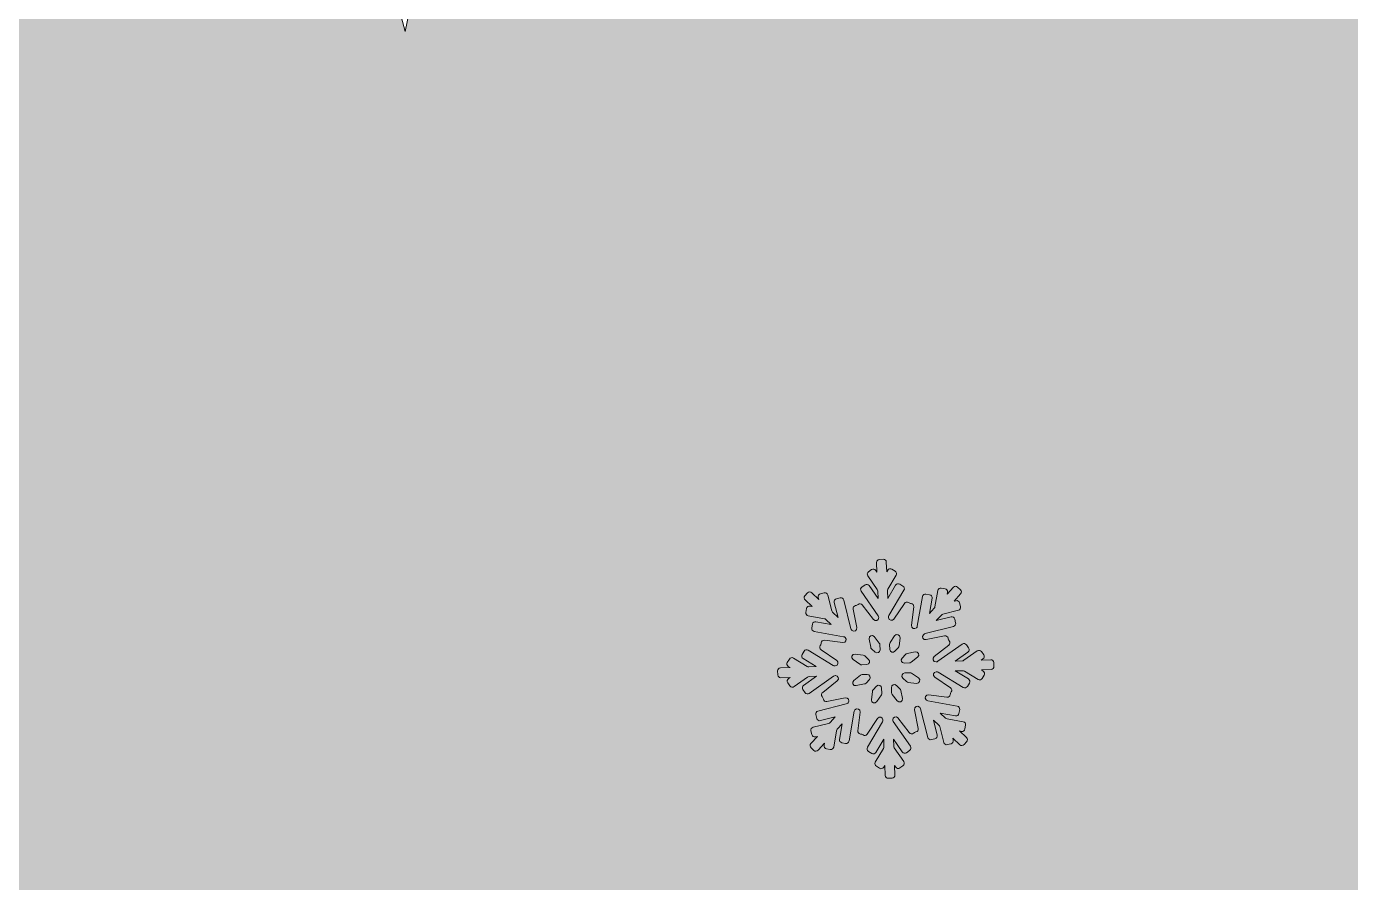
# Model space of a CAD drawing. Header units: millimetres. Extents: x -42 to 192, y -117 to -17.
# Drawn here: x 110.72 to 127.83, y -82.1 to -71.04 of the extents above; entities that cross this region are included whole.
import ezdxf

# ---------------------------------------------------------------- set-up
doc = ezdxf.new("R2010")
doc.units = ezdxf.units.MM
doc.header["$MEASUREMENT"] = 0
doc.layers.add('engraving', color=7, linetype='Continuous')
doc.layers.add('Layer 1', color=7, linetype='Continuous')

msp = doc.modelspace()

# ---------------------------------------------------------------- hatches: boundary and pattern name
at = {"layer": 'Layer 1'}
h = msp.add_hatch(color=2, dxfattribs=at)
h.dxf.hatch_style = 2
edge = h.paths.add_edge_path()
edge.add_spline(control_points=[(163.535, -30.121), (163.535, -30.121), (152.73, -71.11), (152.73, -71.11), (152.73, -71.11), (144.157, -30.121), (144.157, -30.121), (144.157, -30.121), (141.21, -30.121), (141.21, -30.121), (140.385, -29.082), (139.149, -28.383), (137.751, -28.276), (139.256, -27.161), (140.236, -25.378), (140.236, -23.361), (140.236, -19.98), (137.496, -17.24), (134.115, -17.24), (130.735, -17.24), (127.995, -19.98), (127.995, -23.361), (127.995, -25.378), (128.975, -27.161), (130.479, -28.276), (129.082, -28.383), (127.846, -29.082), (127.021, -30.121), (127.021, -30.121), (124.073, -30.121), (124.073, -30.121), (124.073, -30.121), (115.617, -71.11), (115.617, -71.11), (115.617, -71.11), (104.695, -30.121), (104.695, -30.121), (104.695, -30.121), (76.508, -30.121), (76.508, -30.121), (76.508, -30.121), (100.937, -115.27), (100.937, -115.27), (100.937, -115.27), (126.657, -115.27), (126.657, -115.27), (126.657, -115.27), (134.174, -87.788), (134.174, -87.788), (134.174, -87.788), (141.573, -115.27), (141.573, -115.27), (141.573, -115.27), (167.294, -115.27), (167.294, -115.27), (167.294, -115.27), (191.723, -30.121), (191.723, -30.121), (191.723, -30.121), (163.535, -30.121), (163.535, -30.121)], knot_values=[0, 0, 0, 0, 1, 1, 1, 2, 2, 2, 3, 3, 3, 4, 4, 4, 5, 5, 5, 6, 6, 6, 7, 7, 7, 8, 8, 8, 9, 9, 9, 10, 10, 10, 11, 11, 11, 12, 12, 12, 13, 13, 13, 14, 14, 14, 15, 15, 15, 16, 16, 16, 17, 17, 17, 18, 18, 18, 19, 19, 19, 20, 20, 20, 20], degree=3, periodic=1)
edge = h.paths.add_edge_path()
edge.add_spline(control_points=[(130.308, -23.361), (130.308, -21.261), (132.016, -19.553), (134.115, -19.553), (136.215, -19.553), (137.923, -21.261), (137.923, -23.361), (137.923, -25.46), (136.215, -27.168), (134.115, -27.168), (132.016, -27.168), (130.308, -25.46), (130.308, -23.361)], knot_values=[0, 0, 0, 0, 1, 1, 1, 2, 2, 2, 3, 3, 3, 4, 4, 4, 4], degree=3, periodic=1)

# ---------------------------------------------------------------- linework, layer by layer
at = {"layer": 'engraving', "lineweight": 0}
for points, knots in [([(123.222, -79.261), (123.222, -79.24), (123.204, -79.223), (123.183, -79.224), (123.183, -79.224), (123.061, -79.229), (123.061, -79.229), (123.061, -79.229), (123.083, -79.213), (123.083, -79.213), (123.1, -79.201), (123.105, -79.177), (123.093, -79.16), (123.093, -79.16), (123.064, -79.119), (123.064, -79.119), (123.052, -79.101), (123.028, -79.097), (123.01, -79.109), (123.01, -79.109), (122.837, -79.231), (122.837, -79.231), (122.831, -79.236), (122.824, -79.238), (122.817, -79.238), (122.817, -79.238), (122.723, -79.242), (122.723, -79.242), (122.723, -79.242), (122.888, -79.126), (122.888, -79.126), (122.905, -79.113), (122.909, -79.09), (122.897, -79.072), (122.897, -79.072), (122.869, -79.031), (122.869, -79.031), (122.857, -79.014), (122.833, -79.009), (122.815, -79.022), (122.815, -79.022), (122.5, -79.244), (122.5, -79.244), (122.494, -79.249), (122.487, -79.251), (122.48, -79.251), (122.48, -79.251), (122.478, -79.251), (122.478, -79.251), (122.441, -79.253), (122.423, -79.206), (122.452, -79.183), (122.452, -79.183), (122.641, -79.034), (122.641, -79.034), (122.658, -79.021), (122.661, -78.997), (122.648, -78.981), (122.648, -78.981), (122.642, -78.973), (122.642, -78.973), (122.638, -78.968), (122.636, -78.962), (122.635, -78.957), (122.635, -78.957), (122.633, -78.947), (122.633, -78.947), (122.629, -78.926), (122.609, -78.913), (122.588, -78.917), (122.588, -78.917), (122.349, -78.964), (122.349, -78.964), (122.313, -78.972), (122.288, -78.928), (122.313, -78.901), (122.313, -78.901), (122.317, -78.896), (122.317, -78.896), (122.322, -78.891), (122.329, -78.887), (122.336, -78.885), (122.336, -78.885), (122.702, -78.793), (122.702, -78.793), (122.723, -78.788), (122.735, -78.767), (122.73, -78.747), (122.73, -78.747), (122.718, -78.698), (122.718, -78.698), (122.713, -78.678), (122.692, -78.665), (122.672, -78.67), (122.672, -78.67), (122.48, -78.718), (122.48, -78.718), (122.48, -78.718), (122.546, -78.646), (122.546, -78.646), (122.551, -78.64), (122.558, -78.636), (122.565, -78.635), (122.565, -78.635), (122.765, -78.584), (122.765, -78.584), (122.786, -78.579), (122.798, -78.558), (122.793, -78.538), (122.793, -78.538), (122.781, -78.489), (122.781, -78.489), (122.776, -78.469), (122.755, -78.456), (122.735, -78.461), (122.735, -78.461), (122.709, -78.468), (122.709, -78.468), (122.709, -78.468), (122.794, -78.374), (122.794, -78.374), (122.809, -78.358), (122.808, -78.334), (122.792, -78.32), (122.792, -78.32), (122.756, -78.286), (122.756, -78.286), (122.74, -78.271), (122.716, -78.272), (122.701, -78.288), (122.701, -78.288), (122.619, -78.378), (122.619, -78.378), (122.619, -78.378), (122.624, -78.351), (122.624, -78.351), (122.628, -78.33), (122.614, -78.31), (122.593, -78.307), (122.593, -78.307), (122.544, -78.298), (122.544, -78.298), (122.524, -78.294), (122.504, -78.308), (122.5, -78.329), (122.5, -78.329), (122.463, -78.54), (122.463, -78.54), (122.462, -78.547), (122.459, -78.554), (122.454, -78.559), (122.454, -78.559), (122.391, -78.628), (122.391, -78.628), (122.391, -78.628), (122.425, -78.429), (122.425, -78.429), (122.429, -78.408), (122.415, -78.388), (122.394, -78.384), (122.394, -78.384), (122.346, -78.376), (122.346, -78.376), (122.325, -78.372), (122.305, -78.386), (122.301, -78.407), (122.301, -78.407), (122.234, -78.791), (122.234, -78.791), (122.233, -78.798), (122.23, -78.804), (122.225, -78.81), (122.225, -78.81), (122.225, -78.81), (122.225, -78.81), (122.2, -78.838), (122.154, -78.816), (122.159, -78.779), (122.159, -78.779), (122.188, -78.54), (122.188, -78.54), (122.19, -78.519), (122.175, -78.5), (122.154, -78.498), (122.154, -78.498), (122.145, -78.496), (122.145, -78.496), (122.139, -78.496), (122.133, -78.493), (122.128, -78.49), (122.128, -78.49), (122.121, -78.485), (122.121, -78.485), (122.103, -78.473), (122.079, -78.478), (122.067, -78.496), (122.067, -78.496), (121.933, -78.698), (121.933, -78.698), (121.913, -78.729), (121.865, -78.716), (121.863, -78.679), (121.863, -78.679), (121.863, -78.674), (121.863, -78.674), (121.863, -78.667), (121.864, -78.66), (121.868, -78.653), (121.868, -78.653), (122.062, -78.326), (122.062, -78.326), (122.073, -78.308), (122.067, -78.284), (122.049, -78.273), (122.049, -78.273), (122.007, -78.248), (122.007, -78.248), (121.989, -78.236), (121.965, -78.242), (121.954, -78.261), (121.954, -78.261), (121.853, -78.431), (121.853, -78.431), (121.853, -78.431), (121.849, -78.333), (121.849, -78.333), (121.849, -78.326), (121.851, -78.318), (121.854, -78.312), (121.854, -78.312), (121.961, -78.132), (121.961, -78.132), (121.972, -78.114), (121.966, -78.091), (121.948, -78.08), (121.948, -78.08), (121.906, -78.054), (121.906, -78.054), (121.887, -78.043), (121.864, -78.049), (121.853, -78.067), (121.853, -78.067), (121.839, -78.09), (121.839, -78.09), (121.839, -78.09), (121.834, -77.963), (121.834, -77.963), (121.833, -77.942), (121.815, -77.925), (121.794, -77.926), (121.794, -77.926), (121.745, -77.928), (121.745, -77.928), (121.724, -77.929), (121.707, -77.946), (121.708, -77.968), (121.708, -77.968), (121.713, -78.091), (121.713, -78.091), (121.713, -78.091), (121.698, -78.069), (121.698, -78.069), (121.686, -78.051), (121.662, -78.047), (121.644, -78.059), (121.644, -78.059), (121.604, -78.088), (121.604, -78.088), (121.587, -78.1), (121.583, -78.124), (121.595, -78.141), (121.595, -78.141), (121.716, -78.317), (121.716, -78.317), (121.72, -78.323), (121.723, -78.33), (121.723, -78.337), (121.723, -78.337), (121.727, -78.432), (121.727, -78.432), (121.727, -78.432), (121.612, -78.266), (121.612, -78.266), (121.6, -78.249), (121.576, -78.244), (121.559, -78.257), (121.559, -78.257), (121.518, -78.285), (121.518, -78.285), (121.501, -78.297), (121.497, -78.321), (121.509, -78.338), (121.509, -78.338), (121.73, -78.658), (121.73, -78.658), (121.734, -78.664), (121.737, -78.671), (121.737, -78.679), (121.737, -78.679), (121.737, -78.679), (121.737, -78.679), (121.738, -78.717), (121.691, -78.734), (121.668, -78.704), (121.668, -78.704), (121.523, -78.515), (121.523, -78.515), (121.51, -78.498), (121.485, -78.495), (121.469, -78.509), (121.469, -78.509), (121.461, -78.514), (121.461, -78.514), (121.457, -78.518), (121.451, -78.521), (121.445, -78.522), (121.445, -78.522), (121.436, -78.524), (121.436, -78.524), (121.415, -78.528), (121.402, -78.548), (121.406, -78.569), (121.406, -78.569), (121.453, -78.809), (121.453, -78.809), (121.461, -78.846), (121.417, -78.87), (121.39, -78.845), (121.39, -78.845), (121.387, -78.843), (121.387, -78.843), (121.382, -78.838), (121.378, -78.831), (121.376, -78.824), (121.376, -78.824), (121.284, -78.453), (121.284, -78.453), (121.279, -78.432), (121.258, -78.42), (121.238, -78.425), (121.238, -78.425), (121.19, -78.437), (121.19, -78.437), (121.169, -78.442), (121.157, -78.463), (121.162, -78.483), (121.162, -78.483), (121.21, -78.677), (121.21, -78.677), (121.21, -78.677), (121.139, -78.611), (121.139, -78.611), (121.134, -78.606), (121.13, -78.599), (121.128, -78.592), (121.128, -78.592), (121.078, -78.388), (121.078, -78.388), (121.073, -78.368), (121.052, -78.355), (121.031, -78.36), (121.031, -78.36), (120.983, -78.372), (120.983, -78.372), (120.963, -78.377), (120.95, -78.398), (120.955, -78.419), (120.955, -78.419), (120.962, -78.445), (120.962, -78.445), (120.962, -78.445), (120.87, -78.359), (120.87, -78.359), (120.854, -78.344), (120.83, -78.345), (120.815, -78.361), (120.815, -78.361), (120.782, -78.398), (120.782, -78.398), (120.768, -78.413), (120.768, -78.437), (120.784, -78.452), (120.784, -78.452), (120.874, -78.536), (120.874, -78.536), (120.874, -78.536), (120.848, -78.531), (120.848, -78.531), (120.827, -78.527), (120.807, -78.541), (120.803, -78.562), (120.803, -78.562), (120.794, -78.612), (120.794, -78.612), (120.791, -78.632), (120.805, -78.652), (120.825, -78.656), (120.825, -78.656), (121.034, -78.694), (121.034, -78.694), (121.041, -78.695), (121.048, -78.698), (121.053, -78.703), (121.053, -78.703), (121.122, -78.768), (121.122, -78.768), (121.122, -78.768), (120.925, -78.732), (120.925, -78.732), (120.904, -78.728), (120.884, -78.742), (120.88, -78.763), (120.88, -78.763), (120.872, -78.813), (120.872, -78.813), (120.868, -78.834), (120.882, -78.853), (120.903, -78.857), (120.903, -78.857), (121.282, -78.926), (121.282, -78.926), (121.289, -78.927), (121.296, -78.93), (121.301, -78.935), (121.301, -78.935), (121.303, -78.937), (121.303, -78.937), (121.33, -78.963), (121.309, -79.008), (121.272, -79.003), (121.272, -79.003), (121.036, -78.973), (121.036, -78.973), (121.015, -78.971), (120.995, -78.985), (120.993, -79.007), (120.993, -79.007), (120.992, -79.016), (120.992, -79.016), (120.991, -79.022), (120.989, -79.028), (120.986, -79.033), (120.986, -79.033), (120.98, -79.041), (120.98, -79.041), (120.969, -79.059), (120.973, -79.082), (120.991, -79.094), (120.991, -79.094), (121.194, -79.232), (121.194, -79.232), (121.225, -79.253), (121.211, -79.3), (121.174, -79.302), (121.174, -79.302), (121.169, -79.302), (121.169, -79.302), (121.162, -79.302), (121.154, -79.3), (121.148, -79.297), (121.148, -79.297), (120.824, -79.099), (120.824, -79.099), (120.806, -79.088), (120.782, -79.094), (120.771, -79.113), (120.771, -79.113), (120.746, -79.156), (120.746, -79.156), (120.735, -79.174), (120.741, -79.197), (120.759, -79.208), (120.759, -79.208), (120.929, -79.311), (120.929, -79.311), (120.929, -79.311), (120.832, -79.315), (120.832, -79.315), (120.825, -79.315), (120.817, -79.314), (120.811, -79.31), (120.811, -79.31), (120.634, -79.202), (120.634, -79.202), (120.615, -79.191), (120.591, -79.196), (120.581, -79.215), (120.581, -79.215), (120.555, -79.258), (120.555, -79.258), (120.544, -79.276), (120.55, -79.299), (120.568, -79.31), (120.568, -79.31), (120.592, -79.325), (120.592, -79.325), (120.592, -79.325), (120.466, -79.329), (120.466, -79.329), (120.445, -79.33), (120.428, -79.348), (120.429, -79.369), (120.429, -79.369), (120.431, -79.419), (120.431, -79.419), (120.432, -79.441), (120.45, -79.457), (120.471, -79.456), (120.471, -79.456), (120.593, -79.451), (120.593, -79.451), (120.593, -79.451), (120.57, -79.467), (120.57, -79.467), (120.553, -79.48), (120.549, -79.503), (120.561, -79.521), (120.561, -79.521), (120.589, -79.562), (120.589, -79.562), (120.601, -79.579), (120.626, -79.584), (120.643, -79.571), (120.643, -79.571), (120.816, -79.449), (120.816, -79.449), (120.822, -79.445), (120.829, -79.442), (120.837, -79.442), (120.837, -79.442), (120.93, -79.438), (120.93, -79.438), (120.93, -79.438), (120.765, -79.555), (120.765, -79.555), (120.748, -79.567), (120.744, -79.591), (120.756, -79.608), (120.756, -79.608), (120.784, -79.649), (120.784, -79.649), (120.797, -79.667), (120.821, -79.671), (120.838, -79.658), (120.838, -79.658), (121.153, -79.436), (121.153, -79.436), (121.159, -79.432), (121.166, -79.429), (121.174, -79.429), (121.174, -79.429), (121.176, -79.429), (121.176, -79.429), (121.213, -79.427), (121.23, -79.474), (121.201, -79.497), (121.201, -79.497), (121.012, -79.646), (121.012, -79.646), (120.995, -79.659), (120.993, -79.683), (121.005, -79.7), (121.005, -79.7), (121.011, -79.708), (121.011, -79.708), (121.015, -79.712), (121.017, -79.718), (121.019, -79.724), (121.019, -79.724), (121.021, -79.733), (121.021, -79.733), (121.025, -79.754), (121.045, -79.768), (121.066, -79.763), (121.066, -79.763), (121.304, -79.716), (121.304, -79.716), (121.341, -79.709), (121.365, -79.752), (121.34, -79.779), (121.34, -79.779), (121.336, -79.784), (121.336, -79.784), (121.331, -79.789), (121.324, -79.793), (121.317, -79.795), (121.317, -79.795), (120.951, -79.887), (120.951, -79.887), (120.931, -79.892), (120.918, -79.913), (120.923, -79.933), (120.923, -79.933), (120.935, -79.982), (120.935, -79.982), (120.94, -80.003), (120.961, -80.015), (120.982, -80.01), (120.982, -80.01), (121.174, -79.962), (121.174, -79.962), (121.174, -79.962), (121.108, -80.034), (121.108, -80.034), (121.102, -80.04), (121.096, -80.044), (121.089, -80.046), (121.089, -80.046), (120.888, -80.096), (120.888, -80.096), (120.867, -80.101), (120.855, -80.122), (120.86, -80.142), (120.86, -80.142), (120.872, -80.191), (120.872, -80.191), (120.877, -80.212), (120.898, -80.224), (120.919, -80.219), (120.919, -80.219), (120.945, -80.213), (120.945, -80.213), (120.945, -80.213), (120.859, -80.307), (120.859, -80.307), (120.845, -80.322), (120.846, -80.346), (120.861, -80.361), (120.861, -80.361), (120.897, -80.395), (120.897, -80.395), (120.913, -80.409), (120.938, -80.408), (120.952, -80.392), (120.952, -80.392), (121.034, -80.302), (121.034, -80.302), (121.034, -80.302), (121.029, -80.329), (121.029, -80.329), (121.026, -80.35), (121.04, -80.37), (121.06, -80.374), (121.06, -80.374), (121.109, -80.382), (121.109, -80.382), (121.13, -80.386), (121.15, -80.372), (121.154, -80.351), (121.154, -80.351), (121.19, -80.14), (121.19, -80.14), (121.192, -80.133), (121.195, -80.126), (121.2, -80.121), (121.2, -80.121), (121.263, -80.052), (121.263, -80.052), (121.263, -80.052), (121.228, -80.252), (121.228, -80.252), (121.224, -80.272), (121.238, -80.292), (121.259, -80.296), (121.259, -80.296), (121.308, -80.305), (121.308, -80.305), (121.328, -80.308), (121.349, -80.294), (121.352, -80.273), (121.352, -80.273), (121.419, -79.89), (121.419, -79.89), (121.42, -79.882), (121.424, -79.876), (121.428, -79.87), (121.428, -79.87), (121.428, -79.87), (121.428, -79.87), (121.454, -79.843), (121.499, -79.864), (121.495, -79.901), (121.495, -79.901), (121.466, -80.14), (121.466, -80.14), (121.463, -80.161), (121.478, -80.18), (121.499, -80.183), (121.499, -80.183), (121.508, -80.184), (121.508, -80.184), (121.514, -80.185), (121.52, -80.187), (121.525, -80.19), (121.525, -80.19), (121.533, -80.195), (121.533, -80.195), (121.55, -80.207), (121.574, -80.203), (121.586, -80.185), (121.586, -80.185), (121.72, -79.982), (121.72, -79.982), (121.741, -79.951), (121.789, -79.964), (121.79, -80.002), (121.79, -80.002), (121.791, -80.006), (121.791, -80.006), (121.791, -80.013), (121.789, -80.021), (121.785, -80.027), (121.785, -80.027), (121.591, -80.355), (121.591, -80.355), (121.58, -80.373), (121.586, -80.396), (121.604, -80.407), (121.604, -80.407), (121.646, -80.433), (121.646, -80.433), (121.665, -80.444), (121.688, -80.438), (121.699, -80.42), (121.699, -80.42), (121.8, -80.249), (121.8, -80.249), (121.8, -80.249), (121.804, -80.347), (121.804, -80.347), (121.805, -80.354), (121.803, -80.362), (121.799, -80.368), (121.799, -80.368), (121.692, -80.548), (121.692, -80.548), (121.682, -80.566), (121.688, -80.589), (121.706, -80.6), (121.706, -80.6), (121.748, -80.626), (121.748, -80.626), (121.766, -80.637), (121.79, -80.631), (121.801, -80.613), (121.801, -80.613), (121.814, -80.59), (121.814, -80.59), (121.814, -80.59), (121.819, -80.718), (121.819, -80.718), (121.82, -80.739), (121.838, -80.755), (121.859, -80.754), (121.859, -80.754), (121.908, -80.752), (121.908, -80.752), (121.93, -80.752), (121.946, -80.734), (121.945, -80.713), (121.945, -80.713), (121.94, -80.59), (121.94, -80.59), (121.94, -80.59), (121.955, -80.611), (121.955, -80.611), (121.967, -80.629), (121.992, -80.633), (122.009, -80.621), (122.009, -80.621), (122.049, -80.592), (122.049, -80.592), (122.067, -80.58), (122.071, -80.557), (122.059, -80.539), (122.059, -80.539), (121.937, -80.363), (121.937, -80.363), (121.933, -80.357), (121.931, -80.35), (121.93, -80.343), (121.93, -80.343), (121.927, -80.248), (121.927, -80.248), (121.927, -80.248), (122.041, -80.414), (122.041, -80.414), (122.053, -80.432), (122.077, -80.436), (122.095, -80.424), (122.095, -80.424), (122.135, -80.395), (122.135, -80.395), (122.152, -80.383), (122.157, -80.359), (122.145, -80.342), (122.145, -80.342), (121.923, -80.022), (121.923, -80.022), (121.919, -80.016), (121.917, -80.009), (121.917, -80.002), (121.917, -80.002), (121.917, -80.001), (121.917, -80.001), (121.915, -79.964), (121.962, -79.946), (121.985, -79.976), (121.985, -79.976), (122.131, -80.165), (122.131, -80.165), (122.144, -80.182), (122.168, -80.185), (122.185, -80.172), (122.185, -80.172), (122.192, -80.166), (122.192, -80.166), (122.197, -80.162), (122.202, -80.16), (122.208, -80.159), (122.208, -80.159), (122.217, -80.157), (122.217, -80.157), (122.238, -80.153), (122.252, -80.132), (122.247, -80.112), (122.247, -80.112), (122.2, -79.871), (122.2, -79.871), (122.193, -79.834), (122.237, -79.81), (122.264, -79.835), (122.264, -79.835), (122.266, -79.838), (122.266, -79.838), (122.272, -79.843), (122.275, -79.849), (122.277, -79.856), (122.277, -79.856), (122.369, -80.227), (122.369, -80.227), (122.374, -80.248), (122.395, -80.261), (122.416, -80.255), (122.416, -80.255), (122.463, -80.244), (122.463, -80.244), (122.484, -80.238), (122.496, -80.218), (122.491, -80.197), (122.491, -80.197), (122.443, -80.003), (122.443, -80.003), (122.443, -80.003), (122.514, -80.07), (122.514, -80.07), (122.52, -80.075), (122.524, -80.081), (122.525, -80.088), (122.525, -80.088), (122.576, -80.292), (122.576, -80.292), (122.581, -80.313), (122.602, -80.325), (122.622, -80.32), (122.622, -80.32), (122.67, -80.308), (122.67, -80.308), (122.691, -80.303), (122.703, -80.282), (122.698, -80.262), (122.698, -80.262), (122.692, -80.235), (122.692, -80.235), (122.692, -80.235), (122.784, -80.321), (122.784, -80.321), (122.799, -80.336), (122.824, -80.335), (122.838, -80.319), (122.838, -80.319), (122.872, -80.283), (122.872, -80.283), (122.886, -80.267), (122.885, -80.243), (122.87, -80.229), (122.87, -80.229), (122.779, -80.144), (122.779, -80.144), (122.779, -80.144), (122.806, -80.149), (122.806, -80.149), (122.827, -80.153), (122.847, -80.139), (122.85, -80.118), (122.85, -80.118), (122.859, -80.069), (122.859, -80.069), (122.863, -80.048), (122.849, -80.028), (122.828, -80.024), (122.828, -80.024), (122.62, -79.987), (122.62, -79.987), (122.612, -79.985), (122.606, -79.982), (122.6, -79.977), (122.6, -79.977), (122.531, -79.912), (122.531, -79.912), (122.531, -79.912), (122.728, -79.948), (122.728, -79.948), (122.749, -79.952), (122.769, -79.938), (122.773, -79.917), (122.773, -79.917), (122.782, -79.867), (122.782, -79.867), (122.785, -79.847), (122.771, -79.827), (122.751, -79.823), (122.751, -79.823), (122.371, -79.755), (122.371, -79.755), (122.364, -79.753), (122.358, -79.75), (122.352, -79.745), (122.352, -79.745), (122.35, -79.743), (122.35, -79.743), (122.323, -79.718), (122.344, -79.672), (122.381, -79.677), (122.381, -79.677), (122.618, -79.707), (122.618, -79.707), (122.639, -79.71), (122.658, -79.695), (122.661, -79.674), (122.661, -79.674), (122.662, -79.664), (122.662, -79.664), (122.662, -79.658), (122.664, -79.652), (122.668, -79.647), (122.668, -79.647), (122.673, -79.639), (122.673, -79.639), (122.685, -79.622), (122.68, -79.598), (122.663, -79.586), (122.663, -79.586), (122.459, -79.448), (122.459, -79.448), (122.429, -79.428), (122.442, -79.38), (122.479, -79.378), (122.479, -79.378), (122.484, -79.378), (122.484, -79.378), (122.492, -79.378), (122.499, -79.38), (122.505, -79.384), (122.505, -79.384), (122.829, -79.581), (122.829, -79.581), (122.847, -79.592), (122.871, -79.586), (122.882, -79.568), (122.882, -79.568), (122.907, -79.525), (122.907, -79.525), (122.918, -79.507), (122.912, -79.483), (122.894, -79.472), (122.894, -79.472), (122.724, -79.369), (122.724, -79.369), (122.724, -79.369), (122.821, -79.365), (122.821, -79.365), (122.829, -79.365), (122.836, -79.367), (122.843, -79.371), (122.843, -79.371), (123.02, -79.479), (123.02, -79.479), (123.038, -79.49), (123.062, -79.484), (123.073, -79.465), (123.073, -79.465), (123.098, -79.423), (123.098, -79.423), (123.109, -79.404), (123.103, -79.381), (123.085, -79.37), (123.085, -79.37), (123.062, -79.356), (123.062, -79.356), (123.062, -79.356), (123.188, -79.351), (123.188, -79.351), (123.209, -79.35), (123.225, -79.332), (123.224, -79.311), (123.224, -79.311), (123.222, -79.261), (123.222, -79.261)], [0, 0, 0, 0, 1, 1, 1, 2, 2, 2, 3, 3, 3, 4, 4, 4, 5, 5, 5, 6, 6, 6, 7, 7, 7, 8, 8, 8, 9, 9, 9, 10, 10, 10, 11, 11, 11, 12, 12, 12, 13, 13, 13, 14, 14, 14, 15, 15, 15, 16, 16, 16, 17, 17, 17, 18, 18, 18, 19, 19, 19, 20, 20, 20, 21, 21, 21, 22, 22, 22, 23, 23, 23, 24, 24, 24, 25, 25, 25, 26, 26, 26, 27, 27, 27, 28, 28, 28, 29, 29, 29, 30, 30, 30, 31, 31, 31, 32, 32, 32, 33, 33, 33, 34, 34, 34, 35, 35, 35, 36, 36, 36, 37, 37, 37, 38, 38, 38, 39, 39, 39, 40, 40, 40, 41, 41, 41, 42, 42, 42, 43, 43, 43, 44, 44, 44, 45, 45, 45, 46, 46, 46, 47, 47, 47, 48, 48, 48, 49, 49, 49, 50, 50, 50, 51, 51, 51, 52, 52, 52, 53, 53, 53, 54, 54, 54, 55, 55, 55, 56, 56, 56, 57, 57, 57, 58, 58, 58, 59, 59, 59, 60, 60, 60, 61, 61, 61, 62, 62, 62, 63, 63, 63, 64, 64, 64, 65, 65, 65, 66, 66, 66, 67, 67, 67, 68, 68, 68, 69, 69, 69, 70, 70, 70, 71, 71, 71, 72, 72, 72, 73, 73, 73, 74, 74, 74, 75, 75, 75, 76, 76, 76, 77, 77, 77, 78, 78, 78, 79, 79, 79, 80, 80, 80, 81, 81, 81, 82, 82, 82, 83, 83, 83, 84, 84, 84, 85, 85, 85, 86, 86, 86, 87, 87, 87, 88, 88, 88, 89, 89, 89, 90, 90, 90, 91, 91, 91, 92, 92, 92, 93, 93, 93, 94, 94, 94, 95, 95, 95, 96, 96, 96, 97, 97, 97, 98, 98, 98, 99, 99, 99, 100, 100, 100, 101, 101, 101, 102, 102, 102, 103, 103, 103, 104, 104, 104, 105, 105, 105, 106, 106, 106, 107, 107, 107, 108, 108, 108, 109, 109, 109, 110, 110, 110, 111, 111, 111, 112, 112, 112, 113, 113, 113, 114, 114, 114, 115, 115, 115, 116, 116, 116, 117, 117, 117, 118, 118, 118, 119, 119, 119, 120, 120, 120, 121, 121, 121, 122, 122, 122, 123, 123, 123, 124, 124, 124, 125, 125, 125, 126, 126, 126, 127, 127, 127, 128, 128, 128, 129, 129, 129, 130, 130, 130, 131, 131, 131, 132, 132, 132, 133, 133, 133, 134, 134, 134, 135, 135, 135, 136, 136, 136, 137, 137, 137, 138, 138, 138, 139, 139, 139, 140, 140, 140, 141, 141, 141, 142, 142, 142, 143, 143, 143, 144, 144, 144, 145, 145, 145, 146, 146, 146, 147, 147, 147, 148, 148, 148, 149, 149, 149, 150, 150, 150, 151, 151, 151, 152, 152, 152, 153, 153, 153, 154, 154, 154, 155, 155, 155, 156, 156, 156, 157, 157, 157, 158, 158, 158, 159, 159, 159, 160, 160, 160, 161, 161, 161, 162, 162, 162, 163, 163, 163, 164, 164, 164, 165, 165, 165, 166, 166, 166, 167, 167, 167, 168, 168, 168, 169, 169, 169, 170, 170, 170, 171, 171, 171, 172, 172, 172, 173, 173, 173, 174, 174, 174, 175, 175, 175, 176, 176, 176, 177, 177, 177, 178, 178, 178, 179, 179, 179, 180, 180, 180, 181, 181, 181, 182, 182, 182, 183, 183, 183, 184, 184, 184, 185, 185, 185, 186, 186, 186, 187, 187, 187, 188, 188, 188, 189, 189, 189, 190, 190, 190, 191, 191, 191, 192, 192, 192, 193, 193, 193, 194, 194, 194, 195, 195, 195, 196, 196, 196, 197, 197, 197, 198, 198, 198, 199, 199, 199, 200, 200, 200, 201, 201, 201, 202, 202, 202, 203, 203, 203, 204, 204, 204, 205, 205, 205, 206, 206, 206, 207, 207, 207, 208, 208, 208, 209, 209, 209, 210, 210, 210, 211, 211, 211, 212, 212, 212, 213, 213, 213, 214, 214, 214, 215, 215, 215, 216, 216, 216, 217, 217, 217, 218, 218, 218, 219, 219, 219, 220, 220, 220, 221, 221, 221, 222, 222, 222, 223, 223, 223, 224, 224, 224, 225, 225, 225, 226, 226, 226, 227, 227, 227, 228, 228, 228, 229, 229, 229, 230, 230, 230, 231, 231, 231, 232, 232, 232, 233, 233, 233, 234, 234, 234, 235, 235, 235, 236, 236, 236, 237, 237, 237, 238, 238, 238, 239, 239, 239, 240, 240, 240, 241, 241, 241, 242, 242, 242, 243, 243, 243, 244, 244, 244, 245, 245, 245, 246, 246, 246, 247, 247, 247, 248, 248, 248, 249, 249, 249, 250, 250, 250, 251, 251, 251, 252, 252, 252, 253, 253, 253, 254, 254, 254, 255, 255, 255, 256, 256, 256, 257, 257, 257, 258, 258, 258, 259, 259, 259, 260, 260, 260, 261, 261, 261, 262, 262, 262, 263, 263, 263, 264, 264, 264, 265, 265, 265, 266, 266, 266, 267, 267, 267, 268, 268, 268, 269, 269, 269, 270, 270, 270, 271, 271, 271, 272, 272, 272, 273, 273, 273, 274, 274, 274, 275, 275, 275, 276, 276, 276, 277, 277, 277, 278, 278, 278, 279, 279, 279, 280, 280, 280, 281, 281, 281, 282, 282, 282, 283, 283, 283, 284, 284, 284, 285, 285, 285, 286, 286, 286, 287, 287, 287, 288, 288, 288, 289, 289, 289, 290, 290, 290, 291, 291, 291, 292, 292, 292, 293, 293, 293, 294, 294, 294, 295, 295, 295, 296, 296, 296, 297, 297, 297, 298, 298, 298, 299, 299, 299, 300, 300, 300, 301, 301, 301, 302, 302, 302, 303, 303, 303, 304, 304, 304, 305, 305, 305, 306, 306, 306, 307, 307, 307, 308, 308, 308, 309, 309, 309, 310, 310, 310, 311, 311, 311, 312, 312, 312, 313, 313, 313, 314, 314, 314, 315, 315, 315, 316, 316, 316, 317, 317, 317, 318, 318, 318, 319, 319, 319, 320, 320, 320, 321, 321, 321, 322, 322, 322, 323, 323, 323, 324, 324, 324, 325, 325, 325, 326, 326, 326, 327, 327, 327, 328, 328, 328, 329, 329, 329, 330, 330, 330, 331, 331, 331, 332, 332, 332, 333, 333, 333, 334, 334, 334, 335, 335, 335, 336, 336, 336, 336]), ([(121.679, -78.925), (121.679, -78.925), (121.743, -79.009), (121.743, -79.009), (121.748, -79.015), (121.751, -79.023), (121.751, -79.031), (121.751, -79.031), (121.754, -79.095), (121.754, -79.095), (121.755, -79.13), (121.714, -79.148), (121.689, -79.125), (121.689, -79.125), (121.643, -79.082), (121.643, -79.082), (121.637, -79.076), (121.633, -79.069), (121.632, -79.061), (121.632, -79.061), (121.611, -78.956), (121.611, -78.956), (121.603, -78.916), (121.654, -78.893), (121.679, -78.925)], [0, 0, 0, 0, 1, 1, 1, 2, 2, 2, 3, 3, 3, 4, 4, 4, 5, 5, 5, 6, 6, 6, 7, 7, 7, 8, 8, 8, 8]), ([(121.88, -79.091), (121.88, -79.091), (121.877, -79.026), (121.877, -79.026), (121.877, -79.018), (121.879, -79.01), (121.883, -79.003), (121.883, -79.003), (121.942, -78.915), (121.942, -78.915), (121.964, -78.881), (122.017, -78.9), (122.012, -78.941), (122.012, -78.941), (121.999, -79.047), (121.999, -79.047), (121.998, -79.055), (121.995, -79.062), (121.989, -79.068), (121.989, -79.068), (121.946, -79.115), (121.946, -79.115), (121.923, -79.141), (121.881, -79.125), (121.88, -79.091)], [0, 0, 0, 0, 1, 1, 1, 2, 2, 2, 3, 3, 3, 4, 4, 4, 5, 5, 5, 6, 6, 6, 7, 7, 7, 8, 8, 8, 8]), ([(121.494, -79.282), (121.494, -79.282), (121.404, -79.221), (121.404, -79.221), (121.37, -79.198), (121.39, -79.146), (121.43, -79.151), (121.43, -79.151), (121.536, -79.165), (121.536, -79.165), (121.544, -79.166), (121.551, -79.169), (121.557, -79.175), (121.557, -79.175), (121.605, -79.22), (121.605, -79.22), (121.63, -79.243), (121.615, -79.285), (121.581, -79.286), (121.581, -79.286), (121.517, -79.289), (121.517, -79.289), (121.509, -79.289), (121.501, -79.287), (121.494, -79.282)], [0, 0, 0, 0, 1, 1, 1, 2, 2, 2, 3, 3, 3, 4, 4, 4, 5, 5, 5, 6, 6, 6, 7, 7, 7, 8, 8, 8, 8]), ([(122.037, -79.203), (122.037, -79.203), (122.082, -79.155), (122.082, -79.155), (122.087, -79.149), (122.094, -79.144), (122.102, -79.143), (122.102, -79.143), (122.208, -79.122), (122.208, -79.122), (122.248, -79.114), (122.271, -79.165), (122.239, -79.19), (122.239, -79.19), (122.154, -79.257), (122.154, -79.257), (122.148, -79.262), (122.14, -79.264), (122.132, -79.265), (122.132, -79.265), (122.067, -79.267), (122.067, -79.267), (122.033, -79.269), (122.014, -79.228), (122.037, -79.203)], [0, 0, 0, 0, 1, 1, 1, 2, 2, 2, 3, 3, 3, 4, 4, 4, 5, 5, 5, 6, 6, 6, 7, 7, 7, 8, 8, 8, 8]), ([(121.616, -79.477), (121.616, -79.477), (121.572, -79.526), (121.572, -79.526), (121.566, -79.532), (121.559, -79.536), (121.551, -79.537), (121.551, -79.537), (121.446, -79.558), (121.446, -79.558), (121.406, -79.566), (121.383, -79.516), (121.414, -79.491), (121.414, -79.491), (121.499, -79.424), (121.499, -79.424), (121.506, -79.419), (121.513, -79.416), (121.522, -79.415), (121.522, -79.415), (121.586, -79.413), (121.586, -79.413), (121.62, -79.412), (121.639, -79.452), (121.616, -79.477)], [0, 0, 0, 0, 1, 1, 1, 2, 2, 2, 3, 3, 3, 4, 4, 4, 5, 5, 5, 6, 6, 6, 7, 7, 7, 8, 8, 8, 8]), ([(121.774, -79.589), (121.774, -79.589), (121.776, -79.654), (121.776, -79.654), (121.777, -79.662), (121.774, -79.67), (121.77, -79.677), (121.77, -79.677), (121.712, -79.765), (121.712, -79.765), (121.689, -79.799), (121.637, -79.78), (121.641, -79.74), (121.641, -79.74), (121.654, -79.633), (121.654, -79.633), (121.655, -79.625), (121.659, -79.618), (121.664, -79.612), (121.664, -79.612), (121.707, -79.565), (121.707, -79.565), (121.73, -79.54), (121.772, -79.555), (121.774, -79.589)], [0, 0, 0, 0, 1, 1, 1, 2, 2, 2, 3, 3, 3, 4, 4, 4, 5, 5, 5, 6, 6, 6, 7, 7, 7, 8, 8, 8, 8]), ([(121.975, -79.755), (121.975, -79.755), (121.91, -79.672), (121.91, -79.672), (121.905, -79.665), (121.903, -79.658), (121.902, -79.65), (121.902, -79.65), (121.9, -79.585), (121.9, -79.585), (121.898, -79.551), (121.939, -79.532), (121.964, -79.555), (121.964, -79.555), (122.01, -79.598), (122.01, -79.598), (122.016, -79.604), (122.02, -79.611), (122.022, -79.619), (122.022, -79.619), (122.043, -79.724), (122.043, -79.724), (122.051, -79.764), (121.999, -79.787), (121.975, -79.755)], [0, 0, 0, 0, 1, 1, 1, 2, 2, 2, 3, 3, 3, 4, 4, 4, 5, 5, 5, 6, 6, 6, 7, 7, 7, 8, 8, 8, 8]), ([(122.16, -79.398), (122.16, -79.398), (122.25, -79.459), (122.25, -79.459), (122.283, -79.482), (122.263, -79.534), (122.223, -79.529), (122.223, -79.529), (122.118, -79.516), (122.118, -79.516), (122.11, -79.515), (122.102, -79.511), (122.096, -79.506), (122.096, -79.506), (122.048, -79.46), (122.048, -79.46), (122.023, -79.437), (122.039, -79.395), (122.073, -79.394), (122.073, -79.394), (122.137, -79.392), (122.137, -79.392), (122.145, -79.391), (122.153, -79.394), (122.16, -79.398)], [0, 0, 0, 0, 1, 1, 1, 2, 2, 2, 3, 3, 3, 4, 4, 4, 5, 5, 5, 6, 6, 6, 7, 7, 7, 8, 8, 8, 8])]:
    msp.add_open_spline(points, degree=3, knots=knots, dxfattribs=at)
at = {"layer": 'Layer 1', "lineweight": 0}
msp.add_open_spline([(163.535, -30.121), (163.535, -30.121), (152.73, -71.11), (152.73, -71.11), (152.73, -71.11), (144.157, -30.121), (144.157, -30.121), (144.157, -30.121), (141.21, -30.121), (141.21, -30.121), (140.385, -29.082), (139.149, -28.383), (137.751, -28.276), (139.256, -27.161), (140.236, -25.378), (140.236, -23.361), (140.236, -19.98), (137.496, -17.24), (134.115, -17.24), (130.735, -17.24), (127.995, -19.98), (127.995, -23.361), (127.995, -25.378), (128.975, -27.161), (130.479, -28.276), (129.082, -28.383), (127.846, -29.082), (127.021, -30.121), (127.021, -30.121), (124.073, -30.121), (124.073, -30.121), (124.073, -30.121), (115.617, -71.11), (115.617, -71.11), (115.617, -71.11), (104.695, -30.121), (104.695, -30.121), (104.695, -30.121), (76.508, -30.121), (76.508, -30.121), (76.508, -30.121), (100.937, -115.27), (100.937, -115.27), (100.937, -115.27), (126.657, -115.27), (126.657, -115.27), (126.657, -115.27), (134.174, -87.788), (134.174, -87.788), (134.174, -87.788), (141.573, -115.27), (141.573, -115.27), (141.573, -115.27), (167.294, -115.27), (167.294, -115.27), (167.294, -115.27), (191.723, -30.121), (191.723, -30.121), (191.723, -30.121), (163.535, -30.121), (163.535, -30.121)], degree=3, knots=[0, 0, 0, 0, 1, 1, 1, 2, 2, 2, 3, 3, 3, 4, 4, 4, 5, 5, 5, 6, 6, 6, 7, 7, 7, 8, 8, 8, 9, 9, 9, 10, 10, 10, 11, 11, 11, 12, 12, 12, 13, 13, 13, 14, 14, 14, 15, 15, 15, 16, 16, 16, 17, 17, 17, 18, 18, 18, 19, 19, 19, 20, 20, 20, 20], dxfattribs=at)

doc.saveas('drawing.dxf')
